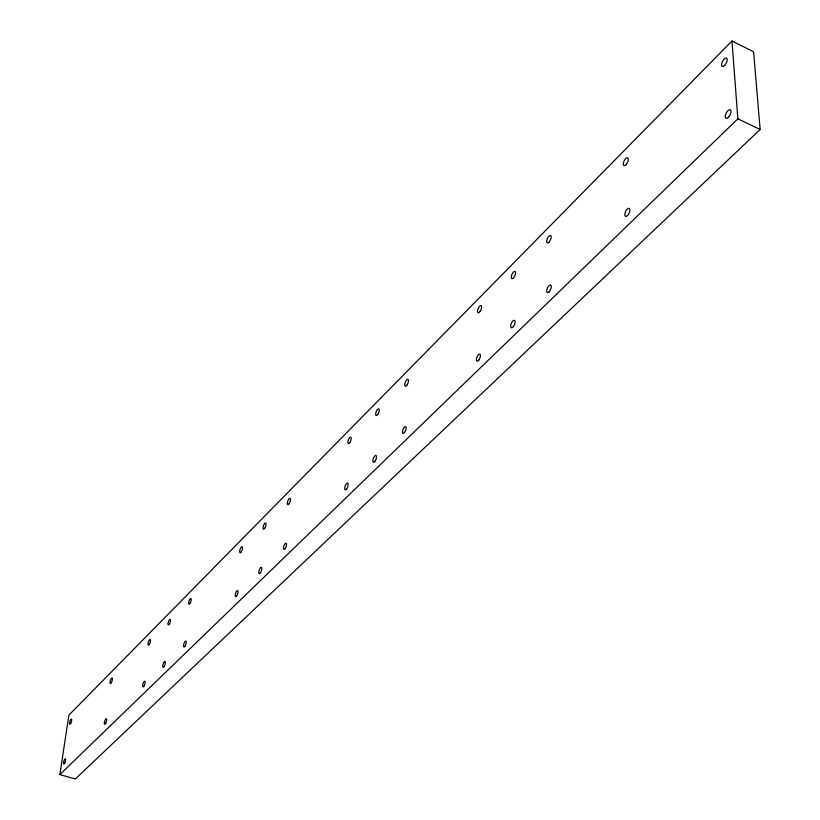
<?xml version="1.0" encoding="UTF-8"?>
<svg xmlns="http://www.w3.org/2000/svg" width="820" height="820" viewBox="0 0 820 820"><rect width="100%" height="100%" fill="white"/><g stroke="black" fill="none" stroke-linecap="round" stroke-linejoin="round"><path stroke-width="1.23" d="M59.86 774.592L68.89 715.143L731.973 41L753.59 51.752L760.14 129.509L75.317 779L59.86 774.592L737.867 118.818L731.973 41M737.867 118.818L760.14 129.509M724.634 65.415A4.694 2.05 -62.3 0 0 726.735 58.189A4.694 2.05 -62.3 0 0 721.825 63.14A4.694 2.05 -62.3 0 0 724.634 65.415M728.375 117.332A4.766 2.152 -62.6 0 0 730.517 109.931A4.766 2.152 -62.6 0 0 725.505 114.841A4.766 2.152 -62.6 0 0 728.375 117.332M626.203 164.441A4.315 1.835 -64.4 0 0 627.689 157.85A4.315 1.835 -64.4 0 0 623.436 162.862A4.315 1.835 -64.4 0 0 626.203 164.441M627.464 215.578A4.418 1.927 -64.9 0 0 629.514 208.577A4.418 1.927 -64.9 0 0 625.086 212.913A4.418 1.927 -64.9 0 0 627.464 215.578M64.77 763.02A2.737 0.779 -73 0 0 65.405 758.818A2.737 0.779 -73 0 0 63.54 762.426A2.737 0.779 -73 0 0 64.77 763.02M548.918 242.279A4.1 1.691 -66 0 0 550.876 235.74A4.1 1.691 -66 0 0 546.94 239.717A4.1 1.691 -66 0 0 548.918 242.279M548.99 291.971A4.161 1.753 -66.5 0 0 550.978 285.278A4.161 1.753 -66.5 0 0 546.971 289.204A4.161 1.753 -66.5 0 0 548.99 291.971M513.402 278.031A3.987 1.609 -66.7 0 0 515.329 271.625A3.987 1.609 -66.7 0 0 511.577 275.417A3.987 1.609 -66.7 0 0 513.402 278.031M480.059 311.497A3.885 1.548 -67.3 0 0 481.094 305.583A3.885 1.548 -67.3 0 0 477.609 310.411A3.885 1.548 -67.3 0 0 480.059 311.497M478.88 360.021A3.813 1.548 -67.8 0 0 479.905 354.148A3.813 1.548 -67.8 0 0 476.481 358.801A3.813 1.548 -67.8 0 0 478.88 360.021M513.392 326.514A4.049 1.681 -67.2 0 0 514.437 320.333A4.049 1.681 -67.2 0 0 510.737 325.335A4.049 1.681 -67.2 0 0 513.392 326.514M404.619 432.324A3.598 1.394 -69.1 0 0 405.674 426.677A3.598 1.394 -69.1 0 0 402.558 430.961A3.598 1.394 -69.1 0 0 404.619 432.324M406.966 385.072A3.669 1.394 -68.6 0 0 408.042 379.383A3.669 1.394 -68.6 0 0 404.854 383.832A3.669 1.394 -68.6 0 0 406.966 385.072M375.006 461.25A3.649 1.384 -69.6 0 0 376.103 455.5A3.649 1.384 -69.6 0 0 372.997 459.784A3.649 1.384 -69.6 0 0 375.006 461.25M377.774 414.469A3.587 1.343 -69.1 0 0 378.85 408.862A3.587 1.343 -69.1 0 0 375.785 413.167A3.587 1.343 -69.1 0 0 377.774 414.469M349.791 442.554A3.393 1.24 -69.5 0 0 350.837 437.224A3.393 1.24 -69.5 0 0 347.998 441.242A3.393 1.24 -69.5 0 0 349.791 442.554M346.645 488.863A3.567 1.333 -70 0 0 347.752 483.205A3.567 1.333 -70 0 0 344.759 487.357A3.567 1.333 -70 0 0 346.645 488.863M289.091 503.746A3.352 1.168 -70.4 0 0 290.188 498.416A3.352 1.168 -70.4 0 0 287.471 502.291A3.352 1.168 -70.4 0 0 289.091 503.746M264.675 528.316A3.28 1.127 -70.7 0 0 265.782 523.068A3.28 1.127 -70.7 0 0 263.159 526.819A3.28 1.127 -70.7 0 0 264.675 528.316M241.203 551.942A3.218 1.076 -71 0 0 242.31 546.776A3.218 1.076 -71 0 0 239.778 550.415A3.218 1.076 -71 0 0 241.203 551.942M285.135 548.662A3.28 1.168 -70.9 0 0 286.221 543.393A3.28 1.168 -70.9 0 0 283.566 547.114A3.28 1.168 -70.9 0 0 285.135 548.662M260.442 572.79A3.331 1.158 -71.2 0 0 261.57 567.419A3.331 1.158 -71.2 0 0 258.925 571.15A3.331 1.158 -71.2 0 0 260.442 572.79M236.703 595.822A3.157 1.076 -71.5 0 0 237.79 590.707A3.157 1.076 -71.5 0 0 235.32 594.213A3.157 1.076 -71.5 0 0 236.703 595.822M189.973 603.438A2.983 0.953 -71.6 0 0 191.039 598.61A2.983 0.953 -71.6 0 0 188.774 601.9A2.983 0.953 -71.6 0 0 189.973 603.438M184.951 646.293A3.136 1.015 -72 0 0 186.078 641.178A3.136 1.015 -72 0 0 183.711 644.571A3.136 1.015 -72 0 0 184.951 646.293M169.268 624.286A2.931 0.922 -71.8 0 0 170.334 619.53A2.931 0.922 -71.8 0 0 168.141 622.728A2.931 0.922 -71.8 0 0 169.268 624.286M149.291 644.469A2.983 0.922 -72 0 0 150.398 639.61A2.983 0.922 -72 0 0 148.195 642.839A2.983 0.922 -72 0 0 149.291 644.469M164.041 666.639A3.085 0.974 -72.2 0 0 165.168 661.607A3.085 0.974 -72.2 0 0 162.883 664.907A3.085 0.974 -72.2 0 0 164.041 666.639M143.889 686.268A3.034 0.943 -72.4 0 0 145.017 681.307A3.034 0.943 -72.4 0 0 142.793 684.505A3.034 0.943 -72.4 0 0 143.889 686.268M111.171 682.845A2.89 0.851 -72.4 0 0 112.268 678.13A2.89 0.851 -72.4 0 0 110.198 681.184A2.89 0.851 -72.4 0 0 111.171 682.845M105.77 723.158A2.931 0.871 -72.7 0 0 106.395 718.689A2.931 0.871 -72.7 0 0 104.355 722.615A2.931 0.871 -72.7 0 0 105.77 723.158M70.776 723.301A2.788 0.789 -72.7 0 0 71.412 719.058A2.788 0.789 -72.7 0 0 69.515 722.779A2.788 0.789 -72.7 0 0 70.776 723.301"/></g></svg>
